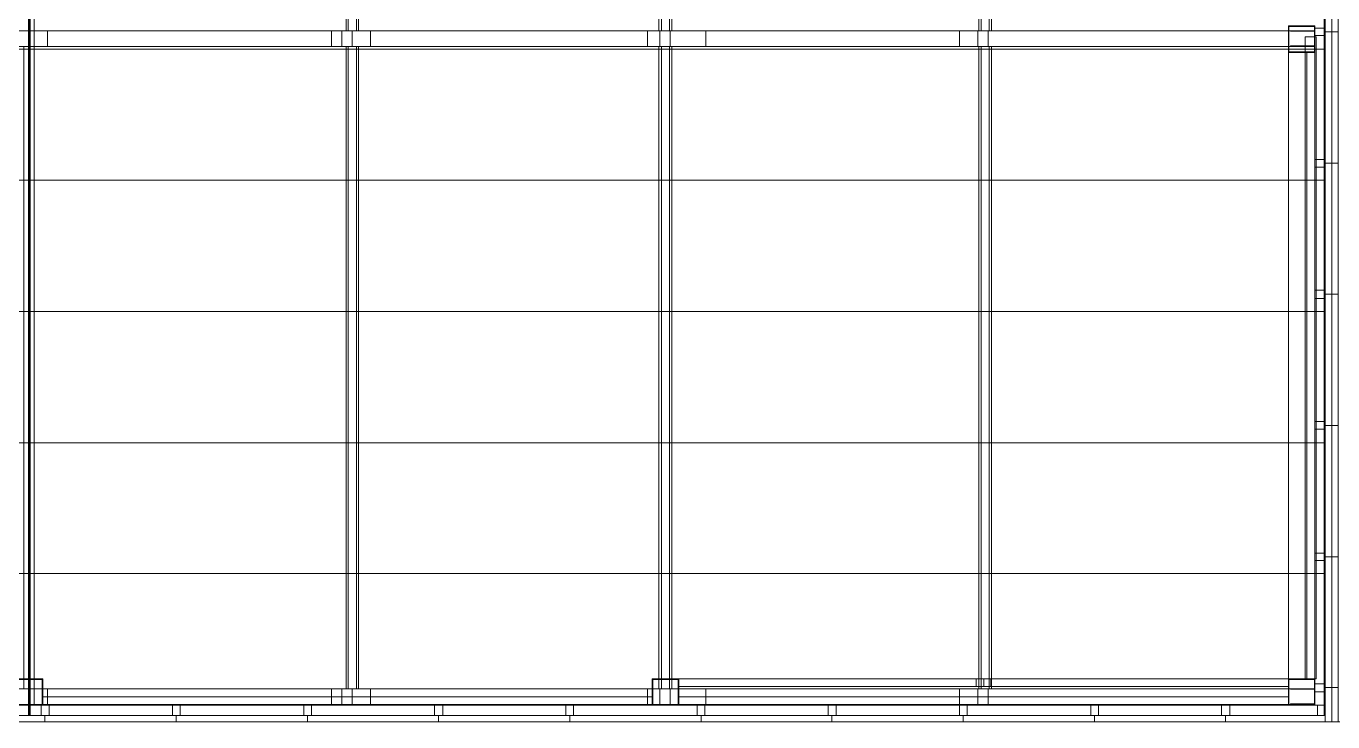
# Model space of a CAD drawing. Header units: centimetres. Extents: x 2816 to 28192, y 2553 to 18332.
# Drawn here: x 9241 to 11771, y 5326 to 6673 of the extents above; entities that cross this region are included whole.
import ezdxf

# ---------------------------------------------------------------- set-up
doc = ezdxf.new("R2010")
doc.units = ezdxf.units.CM
for name, color, linetype in [('PDF_Dera 3D', 7, 'Continuous'), ('PDF_Kaprijatat', 7, 'Continuous'), ('PDF_Paneli', 30, 'Continuous'), ('PDF_Shtyllat e Paneleve', 7, 'Continuous'), ('PDF_Themeli', 7, 'Continuous'), ('PDF_Trajet', 7, 'Continuous')]:
    doc.layers.add(name, color=color, linetype=linetype)
doc.layers.add('PDF_Panel Kulmii', color=7, linetype='Continuous', true_color=0xfafafa)
doc.layers.add('PDF_Shtyllat', color=7, linetype='Continuous', true_color=0xfafafa)

msp = doc.modelspace()

# ---------------------------------------------------------------- linework, layer by layer
at = {"layer": 'PDF_Dera 3D', "lineweight": 0}
msp.add_lwpolyline([(9248.9, 5338.5), (9246.8, 5338.5)], dxfattribs=at)
at = {"layer": 'PDF_Kaprijatat', "lineweight": 0}
for points in [[(9236.3, 6663.9), (9256.3, 6663.9), (9256.3, 7896.8), (9236.3, 7896.8)], [(9256.3, 6663.9), (9256.3, 7896.8)], [(9860.6, 6663.9), (9864.8, 6663.9), (9864.8, 7896.8), (9860.6, 7896.8), (9860.6, 6663.9)], [(9864.8, 6663.9), (9884.8, 6663.9), (9884.8, 7896.8), (9864.8, 7896.8)], [(9884.8, 6663.9), (9880.6, 6663.9), (9880.6, 7896.8), (9884.8, 7896.8)], [(10466, 6663.9), (10471.3, 6663.9), (10471.3, 7896.8), (10466, 7896.8), (10466, 6663.9)], [(10471.3, 6663.9), (10491.3, 6663.9), (10491.3, 7896.8), (10471.3, 7896.8)], [(10491.3, 6663.9), (10487.1, 6663.9), (10487.1, 7896.8), (10491.3, 7896.8)], [(11086.2, 6663.9), (11090.4, 6663.9), (11090.4, 7896.8), (11086.2, 7896.8), (11086.2, 6663.9)], [(11090.4, 6663.9), (11110.3, 6663.9), (11110.3, 7896.8), (11090.4, 7896.8)], [(11110.3, 6663.9), (11106.1, 6663.9), (11106.1, 7896.8), (11110.3, 7896.8)], [(9246.8, 6663.9), (11735.7, 6663.9), (6756.8, 6663.9), (9246.8, 6663.9)], [(9256.3, 6663.9), (9236.3, 6663.9)], [(9246.8, 6633.4), (9246.8, 6663.9)], [(9246.8, 6663.9), (9246.8, 6663.9)], [(9256.3, 6663.9), (9256.3, 6663.9)], [(9256.3, 6633.4), (9256.3, 6663.9), (9832.2, 6663.9)], [(9256.3, 6663.9), (9256.3, 6633.4)], [(9832.2, 6663.9), (9256.3, 6663.9)], [(9256.3, 6663.9), (9256.3, 6663.9)], [(9256.3, 6663.9), (9256.3, 6663.9)], [(9256.3, 6663.9), (9256.3, 6663.9)], [(9256.3, 6663.9), (9256.3, 6663.9)], [(9282.5, 6633.4), (9282.5, 6663.9)], [(9852.2, 6633.4), (9852.2, 6663.9), (9282.5, 6663.9)], [(9282.5, 6663.9), (9852.2, 6663.9)], [(9282.5, 6663.9), (9282.5, 6663.9)], [(9832.2, 6633.4), (9832.2, 6663.9)], [(9832.2, 6663.9), (9832.2, 6663.9)], [(9852.2, 6633.4), (9852.2, 6663.9)], [(9852.2, 6663.9), (9852.2, 6663.9)], [(9852.2, 6663.9), (9852.2, 6663.9)], [(9880.6, 6663.9), (9860.6, 6663.9)], [(9860.6, 6663.9), (9860.6, 6663.9)], [(9864.8, 6663.9), (9864.8, 6663.9)], [(10444, 6633.4), (10444, 6663.9), (9872.2, 6663.9), (9872.2, 6633.4)], [(9872.2, 6663.9), (9872.2, 6633.4)], [(9872.2, 6663.9), (10444, 6663.9)], [(9872.2, 6663.9), (9872.2, 6663.9)], [(9872.2, 6663.9), (9872.2, 6663.9)], [(9880.6, 6663.9), (9880.6, 6663.9)], [(9884.8, 6663.9), (9884.8, 6663.9)], [(9907.9, 6663.9), (9907.9, 6633.4)], [(10468.1, 6633.4), (10468.1, 6663.9), (9907.9, 6663.9)], [(9907.9, 6663.9), (10468.1, 6663.9)], [(9907.9, 6663.9), (9907.9, 6663.9)], [(10444, 6663.9), (10444, 6663.9)], [(10487.1, 6663.9), (10466, 6663.9)], [(10466, 6663.9), (10466, 6663.9)], [(10468.1, 6633.4), (10468.1, 6663.9)], [(10468.1, 6663.9), (10468.1, 6663.9)], [(10471.3, 6663.9), (10471.3, 6663.9)], [(10487.1, 6663.9), (10487.1, 6663.9)], [(10488.1, 6663.9), (11048.3, 6663.9), (11048.3, 6633.4)], [(10488.1, 6663.9), (10488.1, 6633.4), (10488.1, 6663.9)], [(10488.1, 6663.9), (11048.3, 6663.9)], [(10488.1, 6663.9), (10488.1, 6663.9)], [(10491.3, 6663.9), (10491.3, 6663.9)], [(11084.1, 6633.4), (11084.1, 6663.9), (10557.5, 6663.9), (10557.5, 6633.4), (11084.1, 6633.4)], [(10557.5, 6663.9), (11084.1, 6663.9)], [(10557.5, 6663.9), (10557.5, 6663.9)], [(11048.3, 6663.9), (11048.3, 6663.9)], [(11084.1, 6663.9), (11084.1, 6663.9)], [(11084.1, 6663.9), (11084.1, 6633.4)], [(11084.1, 6663.9), (11084.1, 6663.9)], [(11084.1, 6663.9), (11084.1, 6663.9)], [(11106.1, 6663.9), (11086.2, 6663.9)], [(11086.2, 6663.9), (11086.2, 6663.9)], [(11090.4, 6663.9), (11090.4, 6663.9)], [(11104, 6663.9), (11104, 6633.4)], [(11104, 6663.9), (11104, 6633.4)], [(11690.5, 6663.9), (11104, 6663.9), (11689.5, 6663.9)], [(11104, 6663.9), (11104, 6663.9)], [(11104, 6663.9), (11104, 6663.9)], [(11106.1, 6663.9), (11106.1, 6663.9)], [(11110.3, 6663.9), (11110.3, 6663.9)], [(11689.5, 6663.9), (11689.5, 6662.8), (11735.7, 6662.8)], [(11690.5, 6663.9), (11689.5, 6663.9)], [(11689.5, 6663.9), (11689.5, 6663.9)], [(11689.5, 6662.8), (11690.5, 6662.8)], [(11689.5, 6662.8), (11689.5, 6662.8)], [(11735.7, 6662.8), (11690.5, 6662.8), (11690.5, 6663.9)], [(11690.5, 6663.9), (11690.5, 6663.9)], [(11690.5, 6662.8), (11690.5, 6662.8)], [(11735.7, 6633.4), (11735.7, 6663.9)], [(11735.7, 6633.4), (11735.7, 6663.9)], [(11735.7, 6663.9), (11735.7, 6663.9)], [(11735.7, 6663.9), (11735.7, 6663.9)], [(11735.7, 6634.5), (11735.7, 6662.8)], [(11735.7, 6662.8), (11735.7, 6662.8)], [(9246.8, 6633.4), (6756.8, 6633.4), (11735.7, 6633.4), (9246.8, 6633.4)], [(9236.3, 6633.4), (9256.3, 6633.4)], [(9256.3, 6633.4), (9236.3, 6633.4), (9236.3, 5390), (9256.3, 5390)], [(9246.8, 6633.4), (9246.8, 6633.4)], [(9256.3, 6633.4), (9256.3, 6633.4)], [(9832.2, 6633.4), (9256.3, 6633.4), (9832.2, 6633.4)], [(9256.3, 6633.4), (9256.3, 6633.4)], [(9256.3, 6633.4), (9256.3, 5390), (9256.3, 6633.4)], [(9256.3, 6633.4), (9256.3, 6633.4)], [(9256.3, 6633.4), (9256.3, 6633.4)], [(9282.5, 6633.4), (9852.2, 6633.4), (9282.5, 6633.4)], [(9282.5, 6633.4), (9282.5, 6633.4)], [(9832.2, 6633.4), (9832.2, 6633.4)], [(9852.2, 6633.4), (9852.2, 6633.4)], [(9852.2, 6633.4), (9852.2, 6633.4)], [(9880.6, 6633.4), (9860.6, 6633.4)], [(9860.6, 5390), (9864.8, 5390), (9864.8, 6633.4), (9860.6, 6633.4), (9860.6, 5390)], [(9860.6, 6633.4), (9860.6, 6633.4)], [(9864.8, 5390), (9884.8, 5390), (9884.8, 6633.4), (9864.8, 6633.4)], [(9864.8, 6633.4), (9864.8, 6633.4)], [(9872.2, 6633.4), (10444, 6633.4), (9872.2, 6633.4)], [(9872.2, 6633.4), (9872.2, 6633.4)], [(9872.2, 6633.4), (9872.2, 6633.4)], [(9884.8, 5390), (9880.6, 5390), (9880.6, 6633.4), (9884.8, 6633.4)], [(9880.6, 6633.4), (9880.6, 6633.4)], [(9884.8, 6633.4), (9884.8, 6633.4)], [(10468.1, 6633.4), (9907.9, 6633.4), (10468.1, 6633.4)], [(9907.9, 6633.4), (9907.9, 6633.4)], [(10444, 6633.4), (10444, 6633.4)], [(10487.1, 6633.4), (10466, 6633.4)], [(10466, 5390), (10471.3, 5390), (10471.3, 6633.4), (10466, 6633.4), (10466, 5390)], [(10466, 6633.4), (10466, 6633.4)], [(10468.1, 6633.4), (10468.1, 6633.4)], [(10468.1, 6633.4), (10468.1, 6633.4)], [(10471.3, 5390), (10491.3, 5390), (10491.3, 6633.4), (10471.3, 6633.4)], [(10471.3, 6633.4), (10471.3, 6633.4)], [(10491.3, 5390), (10487.1, 5390), (10487.1, 6633.4), (10491.3, 6633.4)], [(10487.1, 6633.4), (10487.1, 6633.4)], [(10488.1, 6633.4), (11048.3, 6633.4)], [(10488.1, 6633.4), (10488.1, 6633.4)], [(10488.1, 6633.4), (11048.3, 6633.4)], [(10488.1, 6633.4), (10488.1, 6633.4)], [(10488.1, 6633.4), (10488.1, 6633.4)], [(10491.3, 6633.4), (10491.3, 6633.4)], [(11084.1, 6633.4), (10557.5, 6633.4)], [(10557.5, 6633.4), (10557.5, 6633.4)], [(11048.3, 6633.4), (11048.3, 6633.4)], [(11084.1, 6633.4), (11084.1, 6633.4)], [(11106.1, 6633.4), (11086.2, 6633.4)], [(11086.2, 5390), (11090.4, 5390), (11090.4, 6633.4), (11086.2, 6633.4), (11086.2, 5390)], [(11086.2, 6633.4), (11086.2, 6633.4)], [(11090.4, 5390), (11110.3, 5390), (11110.3, 6633.4), (11090.4, 6633.4)], [(11090.4, 6633.4), (11090.4, 6633.4)], [(11689.5, 6633.4), (11104, 6633.4), (11690.5, 6633.4)], [(11104, 6633.4), (11104, 6633.4)], [(11104, 6633.4), (11104, 6633.4)], [(11110.3, 5390), (11106.1, 5390), (11106.1, 6633.4), (11110.3, 6633.4)], [(11106.1, 6633.4), (11106.1, 6633.4)], [(11110.3, 6633.4), (11110.3, 6633.4)], [(11735.7, 6634.5), (11689.5, 6634.5), (11689.5, 6633.4)], [(11689.5, 6634.5), (11690.5, 6634.5)], [(11689.5, 6634.5), (11689.5, 6634.5)], [(11690.5, 6633.4), (11689.5, 6633.4)], [(11689.5, 6633.4), (11689.5, 6633.4)], [(11690.5, 6633.4), (11690.5, 6634.5), (11735.7, 6634.5)], [(11690.5, 6634.5), (11690.5, 6634.5)], [(11690.5, 6633.4), (11690.5, 6633.4)], [(11717.8, 6652.3), (11738.9, 6652.3)], [(11717.8, 6652.3), (11717.8, 5408.9)], [(11738.9, 6652.3), (11717.8, 6652.3), (11717.8, 5408.9), (11738.9, 5408.9)], [(11717.8, 6652.3), (11717.8, 6652.3)], [(11717.8, 6652.3), (11717.8, 6652.3)], [(11735.7, 6634.5), (11735.7, 6634.5)], [(11735.7, 6633.4), (11735.7, 6633.4)], [(11735.7, 6633.4), (11735.7, 6633.4)], [(11738.9, 6652.3), (11738.9, 5408.9), (11738.9, 6652.3)], [(11738.9, 6652.3), (11738.9, 6652.3)], [(11738.9, 6652.3), (11738.9, 6652.3)], [(9246.8, 5390), (11735.7, 5390), (6756.8, 5390), (9246.8, 5390)], [(9236.3, 5390), (9256.3, 5390)], [(9246.8, 5359.5), (9246.8, 5390)], [(9246.8, 5390), (9246.8, 5390)], [(9256.3, 5390), (9256.3, 5390)], [(9256.3, 5359.5), (9256.3, 5390), (9832.2, 5390)], [(9256.3, 5390), (9256.3, 5359.5)], [(9832.2, 5390), (9256.3, 5390)], [(9256.3, 5390), (9256.3, 5390)], [(9256.3, 5390), (9256.3, 5390)], [(9256.3, 5390), (9256.3, 5390)], [(9256.3, 5390), (9256.3, 5390)], [(9282.5, 5359.5), (9282.5, 5390)], [(9852.2, 5359.5), (9852.2, 5390), (9282.5, 5390)], [(9282.5, 5390), (9852.2, 5390)], [(9282.5, 5390), (9282.5, 5390)], [(9832.2, 5359.5), (9832.2, 5390)], [(9832.2, 5390), (9832.2, 5390)], [(9852.2, 5359.5), (9852.2, 5390)], [(9852.2, 5390), (9852.2, 5390)], [(9852.2, 5390), (9852.2, 5390)], [(9880.6, 5390), (9860.6, 5390)], [(9860.6, 5390), (9860.6, 5390)], [(9864.8, 5390), (9864.8, 5390)], [(10444, 5359.5), (10444, 5390), (9872.2, 5390), (9872.2, 5359.5)], [(9872.2, 5390), (9872.2, 5359.5)], [(9872.2, 5390), (10444, 5390)], [(9872.2, 5390), (9872.2, 5390)], [(9872.2, 5390), (9872.2, 5390)], [(9880.6, 5390), (9880.6, 5390)], [(9884.8, 5390), (9884.8, 5390)], [(9907.9, 5390), (9907.9, 5359.5)], [(10468.1, 5359.5), (10468.1, 5390), (9907.9, 5390)], [(9907.9, 5390), (10468.1, 5390)], [(9907.9, 5390), (9907.9, 5390)], [(10444, 5390), (10444, 5390)], [(10487.1, 5390), (10466, 5390)], [(10466, 5390), (10466, 5390)], [(10468.1, 5359.5), (10468.1, 5390)], [(10468.1, 5390), (10468.1, 5390)], [(10471.3, 5390), (10471.3, 5390)], [(10487.1, 5390), (10487.1, 5390)], [(10488.1, 5390), (11048.3, 5390), (11048.3, 5359.5)], [(10488.1, 5390), (10488.1, 5359.5), (10488.1, 5390)], [(10488.1, 5390), (11048.3, 5390)], [(10488.1, 5390), (10488.1, 5390)], [(10491.3, 5390), (10491.3, 5390)], [(11084.1, 5359.5), (11084.1, 5390), (10557.5, 5390), (10557.5, 5359.5), (11084.1, 5359.5)], [(10557.5, 5390), (11084.1, 5390)], [(10557.5, 5390), (10557.5, 5390)], [(11048.3, 5390), (11048.3, 5390)], [(11084.1, 5390), (11084.1, 5390)], [(11084.1, 5390), (11084.1, 5359.5)], [(11084.1, 5390), (11084.1, 5390)], [(11084.1, 5390), (11084.1, 5390)], [(11106.1, 5390), (11086.2, 5390)], [(11086.2, 5390), (11086.2, 5390)], [(11090.4, 5390), (11090.4, 5390)], [(11104, 5390), (11104, 5359.5)], [(11104, 5390), (11104, 5359.5)], [(11690.5, 5390), (11104, 5390), (11689.5, 5390)], [(11104, 5390), (11104, 5390)], [(11104, 5390), (11104, 5390)], [(11106.1, 5390), (11106.1, 5390)], [(11110.3, 5390), (11110.3, 5390)], [(11689.5, 5390), (11689.5, 5388.9), (11735.7, 5388.9)], [(11690.5, 5390), (11689.5, 5390)], [(11689.5, 5390), (11689.5, 5390)], [(11735.7, 5388.9), (11690.5, 5388.9), (11690.5, 5390)], [(11690.5, 5390), (11690.5, 5390)], [(11717.8, 5408.9), (11738.9, 5408.9)], [(11717.8, 5408.9), (11717.8, 5408.9)], [(11717.8, 5408.9), (11717.8, 5408.9)], [(11735.7, 5359.5), (11735.7, 5390)], [(11735.7, 5359.5), (11735.7, 5390)], [(11735.7, 5390), (11735.7, 5390)], [(11735.7, 5390), (11735.7, 5390)], [(11738.9, 5408.9), (11738.9, 5408.9)], [(11738.9, 5408.9), (11738.9, 5408.9)], [(11689.5, 5388.9), (11690.5, 5388.9)], [(11689.5, 5388.9), (11689.5, 5388.9)], [(11690.5, 5388.9), (11690.5, 5388.9)], [(11735.7, 5360.6), (11735.7, 5388.9)], [(11735.7, 5388.9), (11735.7, 5388.9)], [(9246.8, 5359.5), (6756.8, 5359.5), (11735.7, 5359.5), (9246.8, 5359.5)], [(9246.8, 5359.5), (9246.8, 5359.5)], [(9256.3, 5359.5), (9256.3, 5359.5)], [(9832.2, 5359.5), (9256.3, 5359.5), (9832.2, 5359.5)], [(9256.3, 5359.5), (9256.3, 5359.5)], [(9282.5, 5359.5), (9852.2, 5359.5), (9282.5, 5359.5)], [(9282.5, 5359.5), (9282.5, 5359.5)], [(9832.2, 5359.5), (9832.2, 5359.5)], [(9852.2, 5359.5), (9852.2, 5359.5)], [(9852.2, 5359.5), (9852.2, 5359.5)], [(9872.2, 5359.5), (10444, 5359.5), (9872.2, 5359.5)], [(9872.2, 5359.5), (9872.2, 5359.5)], [(9872.2, 5359.5), (9872.2, 5359.5)], [(10468.1, 5359.5), (9907.9, 5359.5), (10468.1, 5359.5)], [(9907.9, 5359.5), (9907.9, 5359.5)], [(10444, 5359.5), (10444, 5359.5)], [(10468.1, 5359.5), (10468.1, 5359.5)], [(10468.1, 5359.5), (10468.1, 5359.5)], [(10488.1, 5359.5), (11048.3, 5359.5)], [(10488.1, 5359.5), (10488.1, 5359.5)], [(10488.1, 5359.5), (11048.3, 5359.5)], [(10488.1, 5359.5), (10488.1, 5359.5)], [(10488.1, 5359.5), (10488.1, 5359.5)], [(11084.1, 5359.5), (10557.5, 5359.5)], [(10557.5, 5359.5), (10557.5, 5359.5)], [(11048.3, 5359.5), (11048.3, 5359.5)], [(11084.1, 5359.5), (11084.1, 5359.5)], [(11689.5, 5359.5), (11104, 5359.5), (11690.5, 5359.5)], [(11104, 5359.5), (11104, 5359.5)], [(11104, 5359.5), (11104, 5359.5)], [(11735.7, 5360.6), (11689.5, 5360.6), (11689.5, 5359.5)], [(11689.5, 5360.6), (11690.5, 5360.6)], [(11689.5, 5360.6), (11689.5, 5360.6)], [(11690.5, 5359.5), (11689.5, 5359.5)], [(11689.5, 5359.5), (11689.5, 5359.5)], [(11690.5, 5359.5), (11690.5, 5360.6), (11735.7, 5360.6)], [(11690.5, 5360.6), (11690.5, 5360.6)], [(11690.5, 5359.5), (11690.5, 5359.5)], [(11735.7, 5360.6), (11735.7, 5360.6)], [(11735.7, 5359.5), (11735.7, 5359.5)], [(11735.7, 5359.5), (11735.7, 5359.5)]]:
    msp.add_lwpolyline(points, dxfattribs=at)
at = {"layer": 'PDF_Panel Kulmii', "lineweight": 0}
for points in [[(9246.8, 6628.2), (9246.8, 6882.5), (9245.7, 6882.5), (9245.7, 6628.2)], [(9246.8, 6628.2), (9246.8, 6882.5)], [(9248.9, 6628.2), (9248.9, 6882.5), (9246.8, 6882.5)], [(11754.6, 6882.5), (11754.6, 6628.2)], [(11755.7, 6882.5), (11755.7, 6628.2)], [(6740, 6628.2), (9246.8, 6628.2), (9245.7, 6628.2), (6739, 6628.2), (6740, 6628.2)], [(9246.8, 6628.2), (6740, 6628.2), (6739, 6628.2), (9245.7, 6628.2)], [(9245.7, 6628.2), (9245.7, 6628.2)], [(9246.8, 6374.8), (9246.8, 6628.2), (9245.7, 6628.2), (9245.7, 6374.8)], [(9245.7, 6628.2), (9245.7, 6628.2)], [(9246.8, 6628.2), (9246.8, 6628.2)], [(9246.8, 6628.2), (9246.8, 6628.2)], [(9246.8, 6628.2), (11754.6, 6628.2), (11755.7, 6628.2), (9248.9, 6628.2), (9246.8, 6628.2)], [(9246.8, 6628.2), (9246.8, 6628.2)], [(9246.8, 6628.2), (11754.6, 6628.2)], [(9246.8, 6374.8), (9246.8, 6628.2)], [(9248.9, 6374.8), (9248.9, 6628.2), (9246.8, 6628.2)], [(9246.8, 6628.2), (9246.8, 6628.2)], [(9248.9, 6628.2), (9248.9, 6628.2)], [(9248.9, 6628.2), (11755.7, 6628.2), (11754.6, 6628.2)], [(9248.9, 6628.2), (9248.9, 6628.2)], [(11754.6, 6628.2), (11754.6, 6628.2)], [(11754.6, 6628.2), (11754.6, 6374.8)], [(11754.6, 6628.2), (11754.6, 6628.2)], [(11755.7, 6628.2), (11755.7, 6628.2)], [(11755.7, 6628.2), (11755.7, 6374.8)], [(11755.7, 6628.2), (11755.7, 6628.2)], [(6740, 6374.8), (9246.8, 6374.8), (9245.7, 6374.8), (6739, 6374.8), (6740, 6374.8)], [(9246.8, 6374.8), (6740, 6374.8), (6739, 6374.8), (9245.7, 6374.8)], [(9245.7, 6374.8), (9245.7, 6374.8)], [(9246.8, 6120.5), (9246.8, 6374.8), (9245.7, 6374.8), (9245.7, 6120.5)], [(9245.7, 6374.8), (9245.7, 6374.8)], [(9246.8, 6374.8), (9246.8, 6374.8)], [(9246.8, 6374.8), (9246.8, 6374.8)], [(9246.8, 6374.8), (11754.6, 6374.8), (11755.7, 6374.8), (9248.9, 6374.8), (9246.8, 6374.8)], [(9246.8, 6374.8), (9246.8, 6374.8)], [(9246.8, 6374.8), (11754.6, 6374.8)], [(9246.8, 6120.5), (9246.8, 6374.8)], [(9248.9, 6120.5), (9248.9, 6374.8), (9246.8, 6374.8)], [(9246.8, 6374.8), (9246.8, 6374.8)], [(9248.9, 6374.8), (9248.9, 6374.8)], [(9248.9, 6374.8), (11755.7, 6374.8), (11754.6, 6374.8)], [(9248.9, 6374.8), (9248.9, 6374.8)], [(11754.6, 6374.8), (11754.6, 6374.8)], [(11754.6, 6374.8), (11754.6, 6120.5)], [(11754.6, 6374.8), (11754.6, 6374.8)], [(11755.7, 6374.8), (11755.7, 6374.8)], [(11755.7, 6374.8), (11755.7, 6120.5)], [(11755.7, 6374.8), (11755.7, 6374.8)], [(6740, 6120.5), (9246.8, 6120.5), (9245.7, 6120.5), (6739, 6120.5), (6740, 6120.5)], [(9246.8, 6120.5), (6740, 6120.5), (6739, 6120.5), (9245.7, 6120.5)], [(9245.7, 6120.5), (9245.7, 6120.5)], [(9246.8, 5866.1), (9246.8, 6120.5), (9245.7, 6120.5), (9245.7, 5866.1)], [(9245.7, 6120.5), (9245.7, 6120.5)], [(9246.8, 6120.5), (9246.8, 6120.5)], [(9246.8, 6120.5), (9246.8, 6120.5)], [(9246.8, 6120.5), (11754.6, 6120.5), (11755.7, 6120.5), (9248.9, 6120.5), (9246.8, 6120.5)], [(9246.8, 6120.5), (9246.8, 6120.5)], [(9246.8, 6120.5), (11754.6, 6120.5)], [(9246.8, 5866.1), (9246.8, 6120.5)], [(9248.9, 5866.1), (9248.9, 6120.5), (9246.8, 6120.5)], [(9246.8, 6120.5), (9246.8, 6120.5)], [(9248.9, 6120.5), (9248.9, 6120.5)], [(9248.9, 6120.5), (11755.7, 6120.5), (11754.6, 6120.5)], [(9248.9, 6120.5), (9248.9, 6120.5)], [(11754.6, 6120.5), (11754.6, 6120.5)], [(11754.6, 6120.5), (11754.6, 5866.1)], [(11754.6, 6120.5), (11754.6, 6120.5)], [(11755.7, 6120.5), (11755.7, 6120.5)], [(11755.7, 6120.5), (11755.7, 5866.1)], [(11755.7, 6120.5), (11755.7, 6120.5)], [(6740, 5866.1), (9246.8, 5866.1), (9245.7, 5866.1), (6739, 5866.1), (6740, 5866.1)], [(9246.8, 5866.1), (6740, 5866.1), (6739, 5866.1), (9245.7, 5866.1)], [(9245.7, 5866.1), (9245.7, 5866.1)], [(9246.8, 5612.8), (9246.8, 5866.1), (9245.7, 5866.1), (9245.7, 5612.8)], [(9245.7, 5866.1), (9245.7, 5866.1)], [(9246.8, 5866.1), (9246.8, 5866.1)], [(9246.8, 5866.1), (9246.8, 5866.1)], [(9246.8, 5866.1), (11754.6, 5866.1), (11755.7, 5866.1), (9248.9, 5866.1), (9246.8, 5866.1)], [(9246.8, 5866.1), (9246.8, 5866.1)], [(9246.8, 5866.1), (11754.6, 5866.1)], [(9246.8, 5612.8), (9246.8, 5866.1)], [(9248.9, 5612.8), (9248.9, 5866.1), (9246.8, 5866.1)], [(9246.8, 5866.1), (9246.8, 5866.1)], [(9248.9, 5866.1), (9248.9, 5866.1)], [(9248.9, 5866.1), (11755.7, 5866.1), (11754.6, 5866.1)], [(9248.9, 5866.1), (9248.9, 5866.1)], [(11754.6, 5866.1), (11754.6, 5866.1)], [(11754.6, 5866.1), (11754.6, 5612.8)], [(11754.6, 5866.1), (11754.6, 5866.1)], [(11755.7, 5866.1), (11755.7, 5866.1)], [(11755.7, 5866.1), (11755.7, 5612.8)], [(11755.7, 5866.1), (11755.7, 5866.1)], [(6740, 5612.8), (9246.8, 5612.8), (9245.7, 5612.8), (6739, 5612.8), (6740, 5612.8)], [(9246.8, 5612.8), (6740, 5612.8), (6739, 5612.8), (9245.7, 5612.8)], [(9245.7, 5612.8), (9245.7, 5612.8)], [(9246.8, 5358.5), (9246.8, 5612.8), (9245.7, 5612.8), (9245.7, 5358.5)], [(9245.7, 5612.8), (9245.7, 5612.8)], [(9246.8, 5612.8), (9246.8, 5612.8)], [(9246.8, 5612.8), (9246.8, 5612.8)], [(9246.8, 5612.8), (11754.6, 5612.8), (11755.7, 5612.8), (9248.9, 5612.8), (9246.8, 5612.8)], [(9246.8, 5612.8), (9246.8, 5612.8)], [(9246.8, 5612.8), (11754.6, 5612.8)], [(9246.8, 5358.5), (9246.8, 5612.8)], [(9248.9, 5358.5), (9248.9, 5612.8), (9246.8, 5612.8)], [(9246.8, 5612.8), (9246.8, 5612.8)], [(9248.9, 5612.8), (9248.9, 5612.8)], [(9248.9, 5612.8), (11755.7, 5612.8), (11754.6, 5612.8)], [(9248.9, 5612.8), (9248.9, 5612.8)], [(11754.6, 5612.8), (11754.6, 5612.8)], [(11754.6, 5612.8), (11754.6, 5358.5)], [(11754.6, 5612.8), (11754.6, 5612.8)], [(11755.7, 5612.8), (11755.7, 5612.8)], [(11755.7, 5612.8), (11755.7, 5358.5)], [(11755.7, 5612.8), (11755.7, 5612.8)], [(6740, 5358.5), (9246.8, 5358.5), (9245.7, 5358.5), (6739, 5358.5), (6740, 5358.5)], [(9246.8, 5358.5), (6740, 5358.5), (6739, 5358.5), (9245.7, 5358.5), (9246.8, 5358.5)], [(9245.7, 5358.5), (9245.7, 5358.5)], [(9245.7, 5358.5), (9245.7, 5338.5), (9246.8, 5338.5)], [(9245.7, 5358.5), (9245.7, 5358.5)], [(9246.8, 5358.5), (9246.8, 5358.5)], [(9246.8, 5358.5), (9246.8, 5338.5)], [(9246.8, 5358.5), (9246.8, 5358.5)], [(9246.8, 5358.5), (11754.6, 5358.5), (11755.7, 5358.5), (9248.9, 5358.5), (9246.8, 5358.5)], [(9246.8, 5358.5), (9246.8, 5358.5)], [(9246.8, 5358.5), (9246.8, 5338.5), (9248.9, 5338.5), (9248.9, 5358.5)], [(11754.6, 5358.5), (9246.8, 5358.5), (9248.9, 5358.5), (11755.7, 5358.5), (11754.6, 5358.5)], [(9246.8, 5358.5), (9246.8, 5358.5)], [(9248.9, 5358.5), (9248.9, 5358.5)], [(9248.9, 5358.5), (9248.9, 5358.5)], [(11754.6, 5358.5), (11754.6, 5358.5)], [(11754.6, 5338.5), (11754.6, 5358.5)], [(11754.6, 5358.5), (11754.6, 5358.5)], [(11755.7, 5358.5), (11755.7, 5358.5)], [(11755.7, 5338.5), (11755.7, 5358.5)], [(11755.7, 5358.5), (11755.7, 5358.5)], [(9245.7, 5338.5), (6739, 5338.5), (6740, 5338.5)], [(9246.8, 5338.5), (6740, 5338.5)], [(9245.7, 5338.5), (9245.7, 5338.5)], [(9246.8, 5338.5), (9246.8, 5338.5)], [(9246.8, 5338.5), (11754.6, 5338.5), (11755.7, 5338.5), (9248.9, 5338.5)], [(9246.8, 5338.5), (9246.8, 5338.5)], [(9248.9, 5338.5), (9248.9, 5338.5)], [(11754.6, 5338.5), (11754.6, 5338.5)], [(11755.7, 5338.5), (11755.7, 5338.5)]]:
    msp.add_lwpolyline(points, dxfattribs=at)
at = {"layer": 'PDF_Paneli', "lineweight": 0}
for points in [[(11769.4, 6916.1), (11756.7, 6916.1), (11756.7, 6661.8)], [(11769.4, 6661.8), (11756.7, 6661.8), (11756.7, 6916.1), (11769.4, 6916.1)], [(11769.4, 6916.1), (11769.4, 6661.8), (11769.4, 6916.1)], [(11769.4, 6916.1), (11782, 6916.1), (11782, 6661.8), (11769.4, 6661.8), (11769.4, 6916.1), (11769.4, 6661.8)], [(11769.4, 6916.1), (11782, 6916.1), (11782, 6661.8), (11769.4, 6661.8)], [(11769.4, 6661.8), (11756.7, 6661.8)], [(11756.7, 6661.8), (11756.7, 6661.8)], [(11769.4, 6661.8), (11756.7, 6661.8), (11756.7, 6407.4)], [(11756.7, 6661.8), (11756.7, 6661.8)], [(11769.4, 6407.4), (11756.7, 6407.4), (11756.7, 6661.8), (11769.4, 6661.8)], [(11756.7, 6661.8), (11756.7, 6661.8)], [(11769.4, 6661.8), (11769.4, 6661.8)], [(11769.4, 6661.8), (11769.4, 6407.4), (11769.4, 6661.8)], [(11769.4, 6661.8), (11769.4, 6661.8)], [(11769.4, 6661.8), (11769.4, 6661.8)], [(11769.4, 6661.8), (11782, 6661.8), (11782, 6407.4), (11769.4, 6407.4), (11769.4, 6661.8), (11769.4, 6407.4)], [(11769.4, 6661.8), (11782, 6661.8), (11782, 6407.4), (11769.4, 6407.4)], [(11769.4, 6661.8), (11769.4, 6661.8)], [(11769.4, 6407.4), (11756.7, 6407.4)], [(11756.7, 6407.4), (11756.7, 6407.4)], [(11769.4, 6407.4), (11756.7, 6407.4), (11756.7, 6154.1)], [(11756.7, 6407.4), (11756.7, 6407.4)], [(11769.4, 6154.1), (11756.7, 6154.1), (11756.7, 6407.4), (11769.4, 6407.4)], [(11756.7, 6407.4), (11756.7, 6407.4)], [(11769.4, 6407.4), (11769.4, 6407.4)], [(11769.4, 6407.4), (11769.4, 6154.1), (11769.4, 6407.4)], [(11769.4, 6407.4), (11769.4, 6407.4)], [(11769.4, 6407.4), (11769.4, 6407.4)], [(11769.4, 6407.4), (11782, 6407.4), (11782, 6154.1), (11769.4, 6154.1), (11769.4, 6407.4), (11769.4, 6154.1)], [(11769.4, 6407.4), (11782, 6407.4), (11782, 6154.1), (11769.4, 6154.1)], [(11769.4, 6407.4), (11769.4, 6407.4)], [(11769.4, 6154.1), (11756.7, 6154.1)], [(11756.7, 6154.1), (11756.7, 6154.1)], [(11769.4, 6154.1), (11756.7, 6154.1), (11756.7, 5899.8)], [(11756.7, 6154.1), (11756.7, 6154.1)], [(11769.4, 5899.8), (11756.7, 5899.8), (11756.7, 6154.1), (11769.4, 6154.1)], [(11756.7, 6154.1), (11756.7, 6154.1)], [(11769.4, 6154.1), (11769.4, 6154.1)], [(11769.4, 6154.1), (11769.4, 5899.8), (11769.4, 6154.1)], [(11769.4, 6154.1), (11769.4, 6154.1)], [(11769.4, 6154.1), (11769.4, 6154.1)], [(11769.4, 6154.1), (11782, 6154.1), (11782, 5899.8), (11769.4, 5899.8), (11769.4, 6154.1), (11769.4, 5899.8)], [(11769.4, 6154.1), (11782, 6154.1), (11782, 5899.8), (11769.4, 5899.8)], [(11769.4, 6154.1), (11769.4, 6154.1)], [(11769.4, 5899.8), (11756.7, 5899.8)], [(11756.7, 5899.8), (11756.7, 5899.8)], [(11769.4, 5899.8), (11756.7, 5899.8), (11756.7, 5645.4)], [(11756.7, 5899.8), (11756.7, 5899.8)], [(11769.4, 5645.4), (11756.7, 5645.4), (11756.7, 5899.8), (11769.4, 5899.8)], [(11756.7, 5899.8), (11756.7, 5899.8)], [(11769.4, 5899.8), (11769.4, 5899.8)], [(11769.4, 5899.8), (11769.4, 5645.4), (11769.4, 5899.8)], [(11769.4, 5899.8), (11769.4, 5899.8)], [(11769.4, 5899.8), (11769.4, 5899.8)], [(11769.4, 5899.8), (11782, 5899.8), (11782, 5645.4), (11769.4, 5645.4), (11769.4, 5899.8), (11769.4, 5645.4)], [(11769.4, 5899.8), (11782, 5899.8), (11782, 5645.4), (11769.4, 5645.4)], [(11769.4, 5899.8), (11769.4, 5899.8)], [(11769.4, 5645.4), (11756.7, 5645.4)], [(11756.7, 5645.4), (11756.7, 5645.4)], [(11769.4, 5645.4), (11756.7, 5645.4), (11756.7, 5392.1)], [(11756.7, 5645.4), (11756.7, 5645.4)], [(11769.4, 5392.1), (11756.7, 5392.1), (11756.7, 5645.4), (11769.4, 5645.4)], [(11756.7, 5645.4), (11756.7, 5645.4)], [(11769.4, 5645.4), (11769.4, 5645.4)], [(11769.4, 5645.4), (11769.4, 5392.1), (11769.4, 5645.4)], [(11769.4, 5645.4), (11769.4, 5645.4)], [(11769.4, 5645.4), (11769.4, 5645.4)], [(11769.4, 5645.4), (11782, 5645.4), (11782, 5392.1), (11769.4, 5392.1), (11769.4, 5645.4), (11769.4, 5392.1)], [(11769.4, 5645.4), (11782, 5645.4), (11782, 5392.1), (11769.4, 5392.1)], [(11769.4, 5645.4), (11769.4, 5645.4)], [(11769.4, 5392.1), (11756.7, 5392.1)], [(11756.7, 5392.1), (11756.7, 5392.1)], [(11769.4, 5392.1), (11756.7, 5392.1), (11756.7, 5325.9)], [(11756.7, 5392.1), (11756.7, 5392.1)], [(11769.4, 5325.9), (11756.7, 5325.9), (11756.7, 5392.1), (11769.4, 5392.1)], [(11756.7, 5392.1), (11756.7, 5392.1)], [(11769.4, 5392.1), (11769.4, 5392.1)], [(11769.4, 5392.1), (11769.4, 5325.9), (11769.4, 5392.1)], [(11769.4, 5392.1), (11769.4, 5392.1)], [(11769.4, 5392.1), (11769.4, 5392.1)], [(11769.4, 5392.1), (11782, 5392.1), (11782, 5325.9), (11769.4, 5325.9), (11769.4, 5392.1), (11769.4, 5325.9)], [(11769.4, 5392.1), (11782, 5392.1), (11782, 5325.9), (11769.4, 5325.9)], [(11769.4, 5392.1), (11769.4, 5392.1)], [(9221.6, 5325.9), (9221.6, 5338.5), (8041.2, 5338.5), (8007.6, 5338.5), (8261.9, 5338.5), (9277.3, 5338.5), (9221.6, 5338.5)], [(9221.6, 5325.9), (9277.3, 5325.9), (8261.9, 5325.9), (8007.6, 5325.9), (8041.2, 5325.9), (9221.6, 5325.9)], [(9277.3, 5325.9), (9277.3, 5338.5), (9277.3, 5325.9)], [(9277.3, 5338.5), (9277.3, 5338.5)], [(9277.3, 5338.5), (9531.6, 5338.5), (9277.3, 5338.5), (9277.3, 5325.9), (9277.3, 5338.5)], [(9277.3, 5338.5), (9277.3, 5338.5)], [(9277.3, 5325.9), (9277.3, 5325.9)], [(9531.6, 5325.9), (9277.3, 5325.9), (9531.6, 5325.9)], [(9277.3, 5325.9), (9277.3, 5325.9)], [(9277.3, 5325.9), (9277.3, 5325.9)], [(9531.6, 5325.9), (9531.6, 5338.5), (9531.6, 5325.9)], [(9531.6, 5338.5), (9531.6, 5338.5)], [(9531.6, 5338.5), (9531.6, 5338.5)], [(9531.6, 5338.5), (9786, 5338.5), (9531.6, 5338.5), (9531.6, 5325.9), (9531.6, 5338.5)], [(9531.6, 5338.5), (9531.6, 5338.5)], [(9531.6, 5325.9), (9531.6, 5325.9)], [(9786, 5325.9), (9531.6, 5325.9), (9786, 5325.9)], [(9531.6, 5325.9), (9531.6, 5325.9)], [(9531.6, 5325.9), (9531.6, 5325.9)], [(9786, 5325.9), (9786, 5338.5), (9786, 5325.9)], [(9786, 5338.5), (9786, 5338.5)], [(9786, 5338.5), (9786, 5338.5)], [(9786, 5338.5), (10039.3, 5338.5), (9786, 5338.5), (9786, 5325.9), (9786, 5338.5)], [(9786, 5338.5), (9786, 5338.5)], [(9786, 5325.9), (9786, 5325.9)], [(10039.3, 5325.9), (9786, 5325.9), (10039.3, 5325.9)], [(9786, 5325.9), (9786, 5325.9)], [(9786, 5325.9), (9786, 5325.9)], [(10039.3, 5325.9), (10039.3, 5338.5), (10039.3, 5325.9)], [(10039.3, 5338.5), (10039.3, 5338.5)], [(10039.3, 5338.5), (10039.3, 5338.5)], [(10039.3, 5338.5), (10293.7, 5338.5), (10039.3, 5338.5), (10039.3, 5325.9), (10039.3, 5338.5)], [(10039.3, 5338.5), (10039.3, 5338.5)], [(10039.3, 5325.9), (10039.3, 5325.9)], [(10293.7, 5325.9), (10039.3, 5325.9), (10293.7, 5325.9)], [(10039.3, 5325.9), (10039.3, 5325.9)], [(10039.3, 5325.9), (10039.3, 5325.9)], [(10293.7, 5325.9), (10293.7, 5338.5), (10293.7, 5325.9)], [(10293.7, 5338.5), (10293.7, 5338.5)], [(10293.7, 5338.5), (10293.7, 5338.5)], [(10293.7, 5338.5), (10548, 5338.5), (10293.7, 5338.5), (10293.7, 5325.9), (10293.7, 5338.5)], [(10293.7, 5338.5), (10293.7, 5338.5)], [(10293.7, 5325.9), (10293.7, 5325.9)], [(10548, 5325.9), (10293.7, 5325.9), (10548, 5325.9)], [(10293.7, 5325.9), (10293.7, 5325.9)], [(10293.7, 5325.9), (10293.7, 5325.9)], [(10548, 5325.9), (10548, 5338.5), (10548, 5325.9)], [(10548, 5338.5), (10548, 5338.5)], [(10548, 5338.5), (10548, 5338.5)], [(10548, 5338.5), (10801.3, 5338.5), (10548, 5338.5), (10548, 5325.9), (10548, 5338.5)], [(10548, 5338.5), (10548, 5338.5)], [(10548, 5325.9), (10548, 5325.9)], [(10801.3, 5325.9), (10548, 5325.9), (10801.3, 5325.9)], [(10548, 5325.9), (10548, 5325.9)], [(10548, 5325.9), (10548, 5325.9)], [(10801.3, 5325.9), (10801.3, 5338.5), (10801.3, 5325.9)], [(10801.3, 5338.5), (10801.3, 5338.5)], [(10801.3, 5338.5), (10801.3, 5338.5)], [(10801.3, 5338.5), (11055.7, 5338.5), (10801.3, 5338.5), (10801.3, 5325.9), (10801.3, 5338.5)], [(10801.3, 5338.5), (10801.3, 5338.5)], [(10801.3, 5325.9), (10801.3, 5325.9)], [(11055.7, 5325.9), (10801.3, 5325.9), (11055.7, 5325.9)], [(10801.3, 5325.9), (10801.3, 5325.9)], [(10801.3, 5325.9), (10801.3, 5325.9)], [(11055.7, 5325.9), (11055.7, 5338.5), (11055.7, 5325.9)], [(11055.7, 5338.5), (11055.7, 5338.5)], [(11055.7, 5338.5), (11055.7, 5338.5)], [(11055.7, 5338.5), (11310, 5338.5), (11055.7, 5338.5), (11055.7, 5325.9), (11055.7, 5338.5)], [(11055.7, 5338.5), (11055.7, 5338.5)], [(11055.7, 5325.9), (11055.7, 5325.9)], [(11310, 5325.9), (11055.7, 5325.9), (11310, 5325.9)], [(11055.7, 5325.9), (11055.7, 5325.9)], [(11055.7, 5325.9), (11055.7, 5325.9)], [(11310, 5325.9), (11310, 5338.5), (11310, 5325.9)], [(11310, 5338.5), (11310, 5338.5)], [(11310, 5338.5), (11310, 5338.5)], [(11310, 5338.5), (11563.3, 5338.5), (11310, 5338.5), (11310, 5325.9), (11310, 5338.5)], [(11310, 5338.5), (11310, 5338.5)], [(11310, 5325.9), (11310, 5325.9)], [(11563.3, 5325.9), (11310, 5325.9), (11563.3, 5325.9)], [(11310, 5325.9), (11310, 5325.9)], [(11310, 5325.9), (11310, 5325.9)], [(11563.3, 5325.9), (11563.3, 5338.5), (11563.3, 5325.9)], [(11563.3, 5338.5), (11563.3, 5338.5)], [(11563.3, 5338.5), (11563.3, 5338.5)], [(11563.3, 5338.5), (11756.7, 5338.5), (11563.3, 5338.5), (11563.3, 5325.9), (11563.3, 5338.5)], [(11563.3, 5338.5), (11563.3, 5338.5)], [(11563.3, 5325.9), (11563.3, 5325.9)], [(11756.7, 5325.9), (11563.3, 5325.9), (11756.7, 5325.9)], [(11563.3, 5325.9), (11563.3, 5325.9)], [(11563.3, 5325.9), (11563.3, 5325.9)], [(11756.7, 5325.9), (11756.7, 5338.5), (11756.7, 5325.9)], [(11756.7, 5338.5), (11756.7, 5338.5)], [(11756.7, 5338.5), (11756.7, 5338.5)], [(11769.4, 5325.9), (11756.7, 5325.9)], [(11756.7, 5325.9), (11756.7, 5325.9)], [(11756.7, 5325.9), (11756.7, 5325.9)], [(11769.4, 5325.9), (11769.4, 5325.9)], [(11769.4, 5325.9), (11769.4, 5325.9)]]:
    msp.add_lwpolyline(points, dxfattribs=at)
at = {"layer": 'PDF_Shtyllat', "lineweight": 0}
for points in [[(11685.3, 6621.8), (11736.8, 6621.8), (11685.3, 6621.8), (11685.3, 6673.3)], [(11685.3, 6621.8), (11685.3, 6673.3), (11736.8, 6673.3)], [(11685.3, 6673.3), (11736.8, 6673.3), (11736.8, 6621.8)], [(11686.3, 6672.3), (11686.3, 6672.3)], [(11735.7, 6622.9), (11686.3, 6622.9), (11686.3, 6672.3), (11735.7, 6672.3), (11735.7, 6622.9), (11686.3, 6622.9)], [(11735.7, 6622.9), (11735.7, 6672.3), (11686.3, 6672.3), (11686.3, 6622.9)], [(11686.3, 6672.3), (11686.3, 6672.3)], [(11735.7, 6672.3), (11735.7, 6672.3)], [(11735.7, 6672.3), (11735.7, 6672.3)], [(11735.7, 6672.3), (11735.7, 6672.3)], [(11736.8, 6673.3), (11736.8, 6621.8)], [(11685.3, 6621.8), (11685.3, 6621.8)], [(11685.3, 6621.8), (11685.3, 6621.8)], [(11686.3, 6622.9), (11686.3, 6622.9)], [(11686.3, 6622.9), (11686.3, 6622.9)], [(11735.7, 6622.9), (11735.7, 6622.9)], [(11735.7, 6622.9), (11735.7, 6622.9)], [(11736.8, 6621.8), (11736.8, 6621.8)], [(9221.6, 5358.5), (9273.1, 5358.5), (9221.6, 5358.5), (9221.6, 5408.9)], [(9221.6, 5358.5), (9221.6, 5408.9), (9273.1, 5408.9)], [(9221.6, 5408.9), (9273.1, 5408.9), (9273.1, 5358.5)], [(9272, 5359.5), (9222.6, 5359.5), (9222.6, 5407.9), (9272, 5407.9), (9272, 5359.5), (9222.6, 5359.5)], [(9272, 5359.5), (9272, 5407.9), (9222.6, 5407.9), (9222.6, 5359.5)], [(9272, 5407.9), (9272, 5407.9)], [(9272, 5407.9), (9272, 5407.9)], [(9272, 5407.9), (9272, 5407.9)], [(9273.1, 5408.9), (9273.1, 5358.5)], [(9273.1, 5408.9), (9273.1, 5408.9)], [(10453.4, 5358.5), (10504.9, 5358.5), (10453.4, 5358.5), (10453.4, 5408.9)], [(10453.4, 5358.5), (10453.4, 5408.9), (10504.9, 5408.9)], [(10453.4, 5408.9), (10504.9, 5408.9), (10504.9, 5358.5)], [(10453.4, 5408.9), (10453.4, 5408.9)], [(10454.5, 5407.9), (10454.5, 5407.9)], [(10503.9, 5359.5), (10454.5, 5359.5), (10454.5, 5407.9), (10503.9, 5407.9), (10503.9, 5359.5), (10454.5, 5359.5)], [(10503.9, 5359.5), (10503.9, 5407.9), (10454.5, 5407.9), (10454.5, 5359.5)], [(10454.5, 5407.9), (10454.5, 5407.9)], [(10503.9, 5407.9), (10503.9, 5407.9)], [(10503.9, 5407.9), (10503.9, 5407.9)], [(10503.9, 5407.9), (10503.9, 5407.9)], [(10504.9, 5408.9), (10504.9, 5358.5)], [(10504.9, 5408.9), (10504.9, 5408.9)], [(11685.3, 5358.5), (11736.8, 5358.5), (11685.3, 5358.5), (11685.3, 5408.9)], [(11685.3, 5358.5), (11685.3, 5408.9), (11736.8, 5408.9)], [(11685.3, 5408.9), (11736.8, 5408.9), (11736.8, 5358.5)], [(11685.3, 5408.9), (11685.3, 5408.9)], [(11686.3, 5407.9), (11686.3, 5407.9)], [(11735.7, 5359.5), (11686.3, 5359.5), (11686.3, 5407.9), (11735.7, 5407.9), (11735.7, 5359.5), (11686.3, 5359.5)], [(11735.7, 5359.5), (11735.7, 5407.9), (11686.3, 5407.9), (11686.3, 5359.5)], [(11686.3, 5407.9), (11686.3, 5407.9)], [(11735.7, 5407.9), (11735.7, 5407.9)], [(11735.7, 5407.9), (11735.7, 5407.9)], [(11735.7, 5407.9), (11735.7, 5407.9)], [(11736.8, 5408.9), (11736.8, 5358.5)], [(11736.8, 5408.9), (11736.8, 5408.9)], [(9272, 5359.5), (9272, 5359.5)], [(9272, 5359.5), (9272, 5359.5)], [(9273.1, 5358.5), (9273.1, 5358.5)], [(10453.4, 5358.5), (10453.4, 5358.5)], [(10453.4, 5358.5), (10453.4, 5358.5)], [(10454.5, 5359.5), (10454.5, 5359.5)], [(10454.5, 5359.5), (10454.5, 5359.5)], [(10503.9, 5359.5), (10503.9, 5359.5)], [(10503.9, 5359.5), (10503.9, 5359.5)], [(10504.9, 5358.5), (10504.9, 5358.5)], [(11685.3, 5358.5), (11685.3, 5358.5)], [(11685.3, 5358.5), (11685.3, 5358.5)], [(11686.3, 5359.5), (11686.3, 5359.5)], [(11686.3, 5359.5), (11686.3, 5359.5)], [(11735.7, 5359.5), (11735.7, 5359.5)], [(11735.7, 5359.5), (11735.7, 5359.5)], [(11736.8, 5358.5), (11736.8, 5358.5)]]:
    msp.add_lwpolyline(points, dxfattribs=at)
at = {"layer": 'PDF_Shtyllat e Paneleve', "lineweight": 0}
for points in [[(11756.7, 6669.1), (11756.7, 6654.4), (11756.7, 6669.1), (11736.8, 6669.1), (11756.7, 6669.1)], [(11736.8, 6654.4), (11736.8, 6669.1), (11736.8, 6654.4)], [(11736.8, 6669.1), (11736.8, 6669.1)], [(11736.8, 6669.1), (11736.8, 6669.1)], [(11756.7, 6669.1), (11756.7, 6669.1)], [(11736.8, 6654.4), (11756.7, 6654.4), (11736.8, 6654.4)], [(11736.8, 6654.4), (11736.8, 6654.4)], [(11756.7, 6654.4), (11756.7, 6654.4)], [(11756.7, 6654.4), (11756.7, 6654.4)], [(11756.7, 6414.8), (11756.7, 6400.1), (11756.7, 6414.8), (11736.8, 6414.8), (11756.7, 6414.8)], [(11736.8, 6400.1), (11736.8, 6414.8), (11736.8, 6400.1)], [(11736.8, 6414.8), (11736.8, 6414.8)], [(11736.8, 6414.8), (11736.8, 6414.8)], [(11756.7, 6414.8), (11756.7, 6414.8)], [(11736.8, 6400.1), (11756.7, 6400.1), (11736.8, 6400.1)], [(11736.8, 6400.1), (11736.8, 6400.1)], [(11756.7, 6400.1), (11756.7, 6400.1)], [(11756.7, 6400.1), (11756.7, 6400.1)], [(11756.7, 6161.5), (11756.7, 6145.7), (11756.7, 6161.5), (11736.8, 6161.5), (11756.7, 6161.5)], [(11736.8, 6145.7), (11736.8, 6161.5), (11736.8, 6145.7)], [(11736.8, 6161.5), (11736.8, 6161.5)], [(11736.8, 6161.5), (11736.8, 6161.5)], [(11756.7, 6161.5), (11756.7, 6161.5)], [(11736.8, 6145.7), (11756.7, 6145.7), (11736.8, 6145.7)], [(11736.8, 6145.7), (11736.8, 6145.7)], [(11756.7, 6145.7), (11756.7, 6145.7)], [(11756.7, 6145.7), (11756.7, 6145.7)], [(11756.7, 5907.1), (11756.7, 5892.4), (11756.7, 5907.1), (11736.8, 5907.1), (11756.7, 5907.1)], [(11736.8, 5892.4), (11736.8, 5907.1), (11736.8, 5892.4)], [(11736.8, 5907.1), (11736.8, 5907.1)], [(11736.8, 5907.1), (11736.8, 5907.1)], [(11756.7, 5907.1), (11756.7, 5907.1)], [(11736.8, 5892.4), (11756.7, 5892.4), (11736.8, 5892.4)], [(11736.8, 5892.4), (11736.8, 5892.4)], [(11756.7, 5892.4), (11756.7, 5892.4)], [(11756.7, 5892.4), (11756.7, 5892.4)], [(11756.7, 5652.8), (11756.7, 5638), (11756.7, 5652.8), (11736.8, 5652.8), (11756.7, 5652.8)], [(11736.8, 5638), (11736.8, 5652.8), (11736.8, 5638)], [(11736.8, 5652.8), (11736.8, 5652.8)], [(11736.8, 5652.8), (11736.8, 5652.8)], [(11756.7, 5652.8), (11756.7, 5652.8)], [(11736.8, 5638), (11756.7, 5638), (11736.8, 5638)], [(11736.8, 5638), (11736.8, 5638)], [(11756.7, 5638), (11756.7, 5638)], [(11756.7, 5638), (11756.7, 5638)], [(11756.7, 5399.5), (11756.7, 5383.7), (11756.7, 5399.5), (11736.8, 5399.5), (11756.7, 5399.5)], [(11736.8, 5383.7), (11736.8, 5399.5), (11736.8, 5383.7)], [(11736.8, 5399.5), (11736.8, 5399.5)], [(11736.8, 5399.5), (11736.8, 5399.5)], [(11756.7, 5399.5), (11756.7, 5399.5)], [(11736.8, 5383.7), (11756.7, 5383.7), (11736.8, 5383.7)], [(11736.8, 5383.7), (11736.8, 5383.7)], [(11756.7, 5383.7), (11756.7, 5383.7)], [(11756.7, 5383.7), (11756.7, 5383.7)], [(9285.7, 5358.5), (9269.9, 5358.5), (9269.9, 5338.5)], [(9269.9, 5358.5), (9269.9, 5358.5)], [(9285.7, 5338.5), (9269.9, 5338.5), (9269.9, 5358.5), (9285.7, 5358.5)], [(9269.9, 5358.5), (9269.9, 5358.5)], [(9285.7, 5358.5), (9285.7, 5338.5), (9285.7, 5358.5)], [(9285.7, 5358.5), (9285.7, 5358.5)], [(9539, 5358.5), (9524.3, 5358.5), (9524.3, 5338.5)], [(9524.3, 5358.5), (9524.3, 5358.5)], [(9539, 5338.5), (9524.3, 5338.5), (9524.3, 5358.5), (9539, 5358.5)], [(9524.3, 5358.5), (9524.3, 5358.5)], [(9539, 5358.5), (9539, 5338.5), (9539, 5358.5)], [(9539, 5358.5), (9539, 5358.5)], [(9793.3, 5358.5), (9778.6, 5358.5), (9778.6, 5338.5)], [(9778.6, 5358.5), (9778.6, 5358.5)], [(9793.3, 5338.5), (9778.6, 5338.5), (9778.6, 5358.5), (9793.3, 5358.5)], [(9778.6, 5358.5), (9778.6, 5358.5)], [(9793.3, 5358.5), (9793.3, 5338.5), (9793.3, 5358.5)], [(9793.3, 5358.5), (9793.3, 5358.5)], [(10047.7, 5358.5), (10031.9, 5358.5), (10031.9, 5338.5)], [(10031.9, 5358.5), (10031.9, 5358.5)], [(10047.7, 5338.5), (10031.9, 5338.5), (10031.9, 5358.5), (10047.7, 5358.5)], [(10031.9, 5358.5), (10031.9, 5358.5)], [(10047.7, 5358.5), (10047.7, 5338.5), (10047.7, 5358.5)], [(10047.7, 5358.5), (10047.7, 5358.5)], [(10301, 5358.5), (10286.3, 5358.5), (10286.3, 5338.5)], [(10286.3, 5358.5), (10286.3, 5358.5)], [(10301, 5338.5), (10286.3, 5338.5), (10286.3, 5358.5), (10301, 5358.5)], [(10286.3, 5358.5), (10286.3, 5358.5)], [(10301, 5358.5), (10301, 5338.5), (10301, 5358.5)], [(10301, 5358.5), (10301, 5358.5)], [(10555.4, 5358.5), (10540.7, 5358.5), (10540.7, 5338.5)], [(10540.7, 5358.5), (10540.7, 5358.5)], [(10555.4, 5338.5), (10540.7, 5338.5), (10540.7, 5358.5), (10555.4, 5358.5)], [(10540.7, 5358.5), (10540.7, 5358.5)], [(10555.4, 5358.5), (10555.4, 5338.5), (10555.4, 5358.5)], [(10555.4, 5358.5), (10555.4, 5358.5)], [(10809.7, 5358.5), (10794, 5358.5), (10794, 5338.5)], [(10794, 5358.5), (10794, 5358.5)], [(10809.7, 5338.5), (10794, 5338.5), (10794, 5358.5), (10809.7, 5358.5)], [(10794, 5358.5), (10794, 5358.5)], [(10809.7, 5358.5), (10809.7, 5338.5), (10809.7, 5358.5)], [(10809.7, 5358.5), (10809.7, 5358.5)], [(11063, 5358.5), (11048.3, 5358.5), (11048.3, 5338.5)], [(11048.3, 5358.5), (11048.3, 5358.5)], [(11063, 5338.5), (11048.3, 5338.5), (11048.3, 5358.5), (11063, 5358.5)], [(11048.3, 5358.5), (11048.3, 5358.5)], [(11063, 5358.5), (11063, 5338.5), (11063, 5358.5)], [(11063, 5358.5), (11063, 5358.5)], [(11317.4, 5358.5), (11302.7, 5358.5), (11302.7, 5338.5)], [(11302.7, 5358.5), (11302.7, 5358.5)], [(11317.4, 5338.5), (11302.7, 5338.5), (11302.7, 5358.5), (11317.4, 5358.5)], [(11302.7, 5358.5), (11302.7, 5358.5)], [(11317.4, 5358.5), (11317.4, 5338.5), (11317.4, 5358.5)], [(11317.4, 5358.5), (11317.4, 5358.5)], [(11571.8, 5358.5), (11556, 5358.5), (11556, 5338.5)], [(11556, 5358.5), (11556, 5358.5)], [(11571.8, 5338.5), (11556, 5338.5), (11556, 5358.5), (11571.8, 5358.5)], [(11556, 5358.5), (11556, 5358.5)], [(11571.8, 5358.5), (11571.8, 5338.5), (11571.8, 5358.5)], [(11571.8, 5358.5), (11571.8, 5358.5)], [(11756.7, 5358.5), (11742, 5358.5), (11742, 5338.5)], [(11742, 5358.5), (11742, 5358.5)], [(11756.7, 5338.5), (11742, 5338.5), (11742, 5358.5), (11756.7, 5358.5)], [(11742, 5358.5), (11742, 5358.5)], [(11756.7, 5358.5), (11756.7, 5338.5), (11756.7, 5358.5)], [(11756.7, 5358.5), (11756.7, 5358.5)], [(9285.7, 5338.5), (9269.9, 5338.5)], [(9269.9, 5338.5), (9269.9, 5338.5)], [(9285.7, 5338.5), (9285.7, 5338.5)], [(9539, 5338.5), (9524.3, 5338.5)], [(9524.3, 5338.5), (9524.3, 5338.5)], [(9539, 5338.5), (9539, 5338.5)], [(9793.3, 5338.5), (9778.6, 5338.5)], [(9778.6, 5338.5), (9778.6, 5338.5)], [(9793.3, 5338.5), (9793.3, 5338.5)], [(10047.7, 5338.5), (10031.9, 5338.5)], [(10031.9, 5338.5), (10031.9, 5338.5)], [(10047.7, 5338.5), (10047.7, 5338.5)], [(10301, 5338.5), (10286.3, 5338.5)], [(10286.3, 5338.5), (10286.3, 5338.5)], [(10301, 5338.5), (10301, 5338.5)], [(10555.4, 5338.5), (10540.7, 5338.5)], [(10540.7, 5338.5), (10540.7, 5338.5)], [(10555.4, 5338.5), (10555.4, 5338.5)], [(10809.7, 5338.5), (10794, 5338.5)], [(10794, 5338.5), (10794, 5338.5)], [(10809.7, 5338.5), (10809.7, 5338.5)], [(11063, 5338.5), (11048.3, 5338.5)], [(11048.3, 5338.5), (11048.3, 5338.5)], [(11063, 5338.5), (11063, 5338.5)], [(11317.4, 5338.5), (11302.7, 5338.5)], [(11302.7, 5338.5), (11302.7, 5338.5)], [(11317.4, 5338.5), (11317.4, 5338.5)], [(11571.8, 5338.5), (11556, 5338.5)], [(11556, 5338.5), (11556, 5338.5)], [(11571.8, 5338.5), (11571.8, 5338.5)], [(11756.7, 5338.5), (11742, 5338.5)], [(11742, 5338.5), (11742, 5338.5)], [(11756.7, 5338.5), (11756.7, 5338.5)]]:
    msp.add_lwpolyline(points, dxfattribs=at)
at = {"layer": 'PDF_Themeli', "lineweight": 0}
for points in [[(6725.3, 5325.9), (11769.4, 5325.9), (11769.4, 15551.7), (11769.4, 5325.9)], [(11769.4, 5325.9), (11769.4, 15551.7), (11769.4, 5325.9)], [(6725.3, 5325.9), (11769.4, 5325.9)], [(11769.4, 5325.9), (11769.4, 5325.9)], [(11769.4, 5325.9), (11769.4, 5325.9)], [(16814.5, 5325.9), (11769.4, 5325.9), (16814.5, 5325.9)], [(11769.4, 5325.9), (11769.4, 5325.9)], [(11769.4, 5325.9), (11769.4, 5325.9)]]:
    msp.add_lwpolyline(points, dxfattribs=at)
at = {"layer": 'PDF_Trajet', "lineweight": 0}
for points in [[(11685.3, 6621.8), (11736.8, 6621.8), (11736.8, 5408.9)], [(11685.3, 6621.8), (11685.3, 5408.9), (11685.3, 6621.8)], [(11685.3, 5408.9), (11736.8, 5408.9), (11736.8, 6621.8), (11685.3, 6621.8)], [(11685.3, 6621.8), (11685.3, 6621.8)], [(11736.8, 6621.8), (11721, 6621.8), (11721, 5408.9)], [(11721, 6621.8), (11721, 6621.8)], [(11736.8, 5408.9), (11721, 5408.9), (11721, 6621.8), (11736.8, 6621.8)], [(11721, 6621.8), (11721, 6621.8)], [(11736.8, 6621.8), (11736.8, 6621.8)], [(11736.8, 6621.8), (11736.8, 6621.8)], [(11736.8, 6621.8), (11736.8, 5408.9), (11736.8, 6621.8)], [(11736.8, 6621.8), (11736.8, 6621.8)], [(10504.9, 5394.2), (10504.9, 5408.9), (10504.9, 5394.2)], [(10504.9, 5408.9), (11095.6, 5408.9), (11685.3, 5408.9), (11109.3, 5408.9), (11685.3, 5408.9), (11095.6, 5408.9), (10504.9, 5408.9), (11080.9, 5408.9), (10504.9, 5408.9), (10504.9, 5394.2), (10504.9, 5408.9)], [(10504.9, 5408.9), (10504.9, 5408.9)], [(10504.9, 5408.9), (10504.9, 5408.9)], [(10504.9, 5408.9), (10504.9, 5408.9)], [(11685.3, 5394.2), (11095.6, 5394.2), (10504.9, 5394.2), (11080.9, 5394.2), (10504.9, 5394.2), (11095.6, 5394.2), (11685.3, 5394.2)], [(10504.9, 5394.2), (10504.9, 5394.2)], [(10504.9, 5394.2), (10504.9, 5394.2)], [(10504.9, 5394.2), (10504.9, 5394.2)], [(10504.9, 5394.2), (10504.9, 5394.2)], [(11080.9, 5394.2), (11080.9, 5408.9)], [(11080.9, 5408.9), (11080.9, 5408.9)], [(11080.9, 5394.2), (11080.9, 5394.2)], [(11095.6, 5408.9), (11095.6, 5394.2)], [(11095.6, 5408.9), (11095.6, 5394.2)], [(11095.6, 5408.9), (11095.6, 5408.9)], [(11095.6, 5408.9), (11095.6, 5408.9)], [(11095.6, 5394.2), (11095.6, 5394.2)], [(11095.6, 5394.2), (11095.6, 5394.2)], [(11109.3, 5394.2), (11109.3, 5408.9)], [(11109.3, 5408.9), (11109.3, 5408.9)], [(11109.3, 5394.2), (11685.3, 5394.2), (11109.3, 5394.2)], [(11109.3, 5394.2), (11109.3, 5394.2)], [(11685.3, 5408.9), (11736.8, 5408.9)], [(11685.3, 5408.9), (11685.3, 5408.9)], [(11685.3, 5408.9), (11685.3, 5394.2), (11685.3, 5408.9)], [(11685.3, 5408.9), (11685.3, 5394.2), (11685.3, 5408.9)], [(11685.3, 5408.9), (11685.3, 5408.9)], [(11685.3, 5408.9), (11685.3, 5408.9)], [(11685.3, 5408.9), (11685.3, 5408.9)], [(11685.3, 5408.9), (11685.3, 5408.9)], [(11685.3, 5394.2), (11685.3, 5394.2)], [(11685.3, 5394.2), (11685.3, 5394.2)], [(11685.3, 5394.2), (11685.3, 5394.2)], [(11685.3, 5394.2), (11685.3, 5394.2)], [(11736.8, 5408.9), (11721, 5408.9)], [(11721, 5408.9), (11721, 5408.9)], [(11736.8, 5408.9), (11736.8, 5408.9)], [(11736.8, 5408.9), (11736.8, 5408.9)], [(9273.1, 5374.2), (9273.1, 5358.5), (10453.4, 5358.5)], [(9273.1, 5374.2), (10453.4, 5374.2), (9273.1, 5374.2)], [(10453.4, 5374.2), (10453.4, 5358.5), (9273.1, 5358.5), (9273.1, 5374.2)], [(9273.1, 5374.2), (9273.1, 5374.2)], [(10453.4, 5374.2), (10453.4, 5358.5)], [(10453.4, 5374.2), (10453.4, 5374.2)], [(10504.9, 5374.2), (10504.9, 5358.5), (11685.3, 5358.5)], [(10504.9, 5374.2), (11685.3, 5374.2), (10504.9, 5374.2)], [(11685.3, 5374.2), (11685.3, 5358.5), (10504.9, 5358.5), (10504.9, 5374.2)], [(10504.9, 5374.2), (10504.9, 5374.2)], [(11685.3, 5374.2), (11685.3, 5358.5)], [(11685.3, 5374.2), (11685.3, 5374.2)], [(9273.1, 5358.5), (9273.1, 5358.5)], [(9273.1, 5358.5), (9273.1, 5358.5)], [(10453.4, 5358.5), (10453.4, 5358.5)], [(10504.9, 5358.5), (10504.9, 5358.5)], [(10504.9, 5358.5), (10504.9, 5358.5)], [(11685.3, 5358.5), (11685.3, 5358.5)]]:
    msp.add_lwpolyline(points, dxfattribs=at)

doc.saveas('drawing.dxf')
